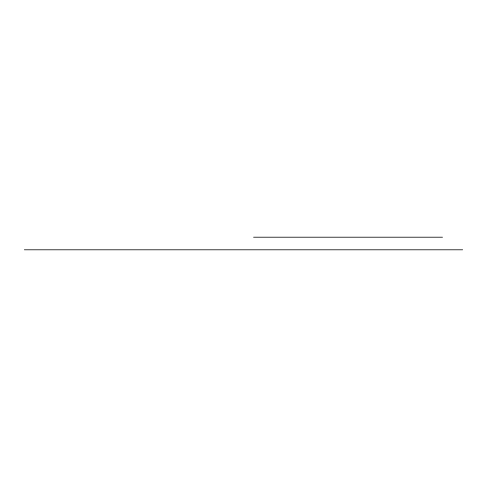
<?xml version="1.0" encoding="UTF-8"?>
<svg xmlns="http://www.w3.org/2000/svg" width="487" height="487" viewBox="0 0 487 487"><rect width="100%" height="100%" fill="white"/><g stroke="black" fill="none" stroke-linecap="round" stroke-linejoin="round"><path stroke-width="0.73" d="M253.575 237.206L442.5 237.206M24.35 249.794L462.65 249.794"/></g></svg>
